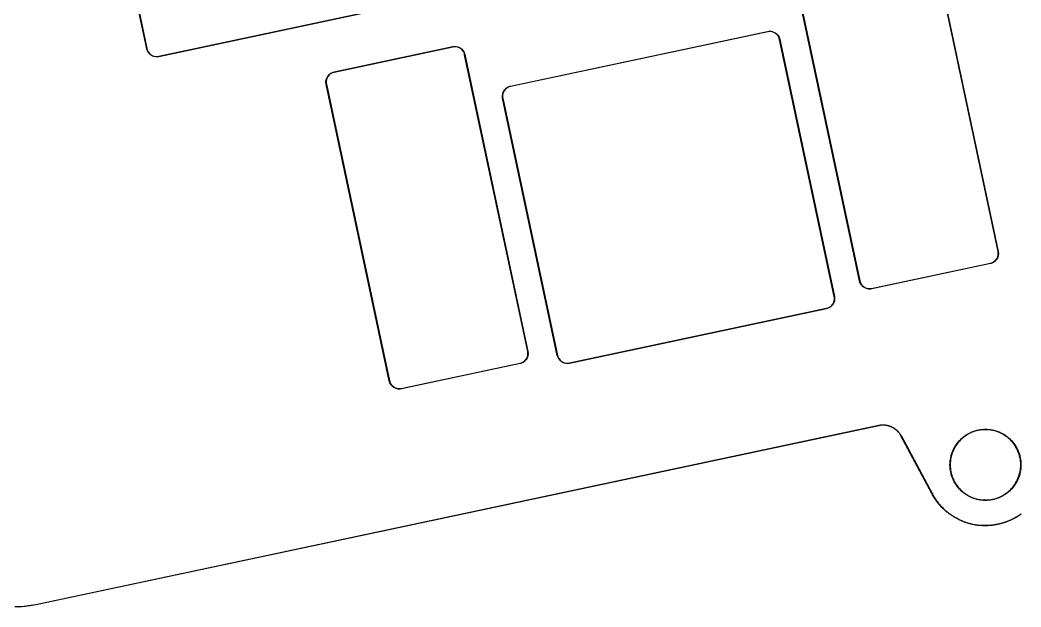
# Model space of a CAD drawing. Extents: x 16 to 355, y -142 to -18.
# Drawn here: x 185.54 to 235.04, y -141.6 to -112.58 of the extents above; entities that cross this region are included whole.
import ezdxf

# ---------------------------------------------------------------- set-up
doc = ezdxf.new("R2010")
doc.units = 0
doc.layers.add('BLACK', color=7, linetype='CONTINUOUS')

msp = doc.modelspace()

# ---------------------------------------------------------------- linework, layer by layer
at = {"layer": 'BLACK', "linetype": 'CONTINUOUS'}
for p, q in [((191.807, -113.995), (189.105, -101.279)), ((189.114, -101.277), (191.817, -113.993)), ((233.904, -124.02), (230.785, -109.348)), ((230.795, -109.346), (233.914, -124.018)), ((227.057, -125.475), (223.938, -110.803)), ((223.948, -110.801), (227.067, -125.473)), ((192.404, -114.375), (205.12, -111.672)), ((205.122, -111.681), (192.406, -114.384)), ((209.795, -115.848), (222.511, -113.145)), ((222.513, -113.155), (209.797, -115.858)), ((222.511, -113.145), (222.623, -113.134)), ((222.511, -113.145), (222.511, -113.145)), ((222.511, -113.145), (222.511, -113.145)), ((222.567, -113.144), (222.513, -113.155)), ((222.679, -113.145), (222.567, -113.144)), ((222.623, -113.134), (222.735, -113.149)), ((222.787, -113.172), (222.679, -113.145)), ((222.735, -113.149), (222.841, -113.188)), ((222.887, -113.222), (222.787, -113.172)), ((222.841, -113.188), (222.936, -113.249)), ((222.973, -113.292), (222.887, -113.222)), ((222.936, -113.249), (223.015, -113.33)), ((223.041, -113.381), (222.973, -113.292)), ((223.015, -113.33), (223.074, -113.427)), ((223.088, -113.482), (223.041, -113.381)), ((223.074, -113.427), (223.109, -113.534)), ((223.1, -113.536), (223.088, -113.482)), ((225.803, -126.252), (223.1, -113.536)), ((223.1, -113.536), (223.1, -113.536)), ((223.1, -113.536), (223.1, -113.536)), ((223.109, -113.534), (223.109, -113.534)), ((223.109, -113.534), (225.812, -126.25)), ((191.843, -114.103), (191.807, -113.995)), ((191.807, -113.995), (191.807, -113.995)), ((191.817, -113.993), (191.817, -113.993)), ((191.817, -113.993), (191.817, -113.993)), ((191.817, -113.993), (191.829, -114.048)), ((191.829, -114.048), (191.876, -114.149)), ((191.902, -114.199), (191.843, -114.103)), ((191.876, -114.149), (191.944, -114.237)), ((191.981, -114.28), (191.902, -114.199)), ((191.944, -114.237), (192.03, -114.308)), ((192.075, -114.342), (191.981, -114.28)), ((192.03, -114.308), (192.13, -114.358)), ((201.07, -115.148), (206.938, -113.9)), ((206.94, -113.91), (201.072, -115.158)), ((206.938, -113.9), (207.051, -113.889)), ((206.938, -113.9), (206.938, -113.9)), ((206.995, -113.899), (206.94, -113.91)), ((206.94, -113.91), (206.94, -113.91)), ((206.94, -113.91), (206.94, -113.91)), ((206.94, -113.91), (206.94, -113.91)), ((207.106, -113.9), (206.995, -113.899)), ((207.051, -113.889), (207.163, -113.904)), ((207.215, -113.926), (207.106, -113.9)), ((207.163, -113.904), (207.269, -113.942)), ((207.315, -113.976), (207.215, -113.926)), ((207.269, -113.942), (207.364, -114.004)), ((207.401, -114.047), (207.315, -113.976)), ((207.364, -114.004), (207.443, -114.085)), ((207.469, -114.135), (207.401, -114.047)), ((207.443, -114.085), (207.502, -114.182)), ((207.516, -114.237), (207.469, -114.135)), ((207.502, -114.182), (207.538, -114.289)), ((207.528, -114.291), (207.516, -114.237)), ((210.647, -128.964), (207.528, -114.291)), ((207.528, -114.291), (207.528, -114.291)), ((207.538, -114.289), (207.538, -114.289)), ((207.538, -114.289), (210.656, -128.962)), ((192.182, -114.381), (192.075, -114.342)), ((192.13, -114.358), (192.238, -114.384)), ((192.294, -114.395), (192.182, -114.381)), ((192.238, -114.384), (192.35, -114.386)), ((192.406, -114.384), (192.294, -114.395)), ((192.35, -114.386), (192.404, -114.375)), ((200.723, -115.416), (200.785, -115.321)), ((200.828, -115.284), (200.757, -115.37)), ((200.785, -115.321), (200.866, -115.242)), ((200.916, -115.216), (200.828, -115.284)), ((200.866, -115.242), (200.963, -115.184)), ((201.017, -115.169), (200.916, -115.216)), ((200.963, -115.184), (201.07, -115.148)), ((201.072, -115.158), (201.017, -115.169)), ((201.07, -115.148), (201.07, -115.148)), ((201.072, -115.158), (201.072, -115.158)), ((200.67, -115.634), (200.684, -115.522)), ((200.681, -115.747), (200.67, -115.634)), ((200.681, -115.579), (200.679, -115.69)), ((200.679, -115.69), (200.691, -115.745)), ((200.707, -115.47), (200.681, -115.579)), ((203.8, -130.419), (200.681, -115.747)), ((200.681, -115.747), (200.681, -115.747)), ((200.684, -115.522), (200.723, -115.416)), ((200.691, -115.745), (200.691, -115.745)), ((200.691, -115.745), (203.809, -130.417)), ((200.757, -115.37), (200.707, -115.47)), ((209.395, -116.335), (209.409, -116.223)), ((209.406, -116.279), (209.404, -116.391)), ((209.432, -116.171), (209.406, -116.279)), ((209.409, -116.223), (209.448, -116.116)), ((209.482, -116.071), (209.432, -116.171)), ((209.448, -116.116), (209.51, -116.022)), ((209.553, -115.985), (209.482, -116.071)), ((209.51, -116.022), (209.591, -115.943)), ((209.641, -115.917), (209.553, -115.985)), ((209.591, -115.943), (209.687, -115.884)), ((209.742, -115.87), (209.641, -115.917)), ((209.687, -115.884), (209.795, -115.848)), ((209.797, -115.858), (209.742, -115.87)), ((209.795, -115.848), (209.795, -115.848)), ((209.797, -115.858), (209.797, -115.858)), ((209.406, -116.447), (209.395, -116.335)), ((209.404, -116.391), (209.415, -116.445)), ((212.109, -129.163), (209.406, -116.447)), ((209.406, -116.447), (209.406, -116.447)), ((209.415, -116.445), (209.415, -116.445)), ((209.415, -116.445), (212.118, -129.161)), ((233.887, -124.295), (233.914, -124.186)), ((233.916, -124.075), (233.904, -124.02)), ((233.904, -124.02), (233.904, -124.02)), ((233.925, -124.131), (233.91, -124.243)), ((233.914, -124.018), (233.914, -124.018)), ((233.914, -124.018), (233.925, -124.131)), ((233.914, -124.186), (233.916, -124.075)), ((227.654, -125.855), (233.523, -124.607)), ((233.525, -124.617), (227.656, -125.864)), ((233.523, -124.607), (233.577, -124.596)), ((233.523, -124.607), (233.523, -124.607)), ((233.523, -124.607), (233.523, -124.607)), ((233.632, -124.581), (233.525, -124.617)), ((233.525, -124.617), (233.525, -124.617)), ((233.577, -124.596), (233.678, -124.549)), ((233.729, -124.522), (233.632, -124.581)), ((233.678, -124.549), (233.767, -124.48)), ((233.81, -124.444), (233.729, -124.522)), ((233.767, -124.48), (233.838, -124.394)), ((233.871, -124.349), (233.81, -124.444)), ((233.838, -124.394), (233.887, -124.295)), ((233.91, -124.243), (233.871, -124.349)), ((227.057, -125.476), (227.057, -125.475)), ((227.093, -125.583), (227.057, -125.476)), ((227.067, -125.473), (227.067, -125.473)), ((227.067, -125.473), (227.078, -125.528)), ((227.078, -125.528), (227.125, -125.629)), ((227.151, -125.679), (227.093, -125.583)), ((227.125, -125.629), (227.193, -125.717)), ((227.23, -125.761), (227.151, -125.679)), ((227.193, -125.717), (227.28, -125.788)), ((227.325, -125.822), (227.23, -125.761)), ((227.28, -125.788), (227.379, -125.838)), ((227.431, -125.861), (227.325, -125.822)), ((227.379, -125.838), (227.488, -125.865)), ((227.543, -125.875), (227.431, -125.861)), ((227.488, -125.865), (227.599, -125.866)), ((227.656, -125.864), (227.543, -125.875)), ((227.599, -125.866), (227.654, -125.855)), ((227.656, -125.864), (227.656, -125.864)), ((225.577, -126.781), (225.665, -126.713)), ((225.708, -126.676), (225.627, -126.755)), ((225.665, -126.713), (225.736, -126.627)), ((225.77, -126.581), (225.708, -126.676)), ((225.736, -126.627), (225.786, -126.527)), ((225.809, -126.475), (225.77, -126.581)), ((225.786, -126.527), (225.812, -126.418)), ((225.814, -126.307), (225.803, -126.252)), ((225.823, -126.363), (225.809, -126.475)), ((225.812, -126.25), (225.812, -126.25)), ((225.812, -126.25), (225.823, -126.363)), ((225.812, -126.418), (225.814, -126.307)), ((212.705, -129.542), (225.421, -126.84)), ((225.423, -126.849), (212.707, -129.552)), ((225.421, -126.839), (225.476, -126.828)), ((225.421, -126.84), (225.421, -126.839)), ((225.421, -126.84), (225.421, -126.84)), ((225.531, -126.814), (225.423, -126.849)), ((225.423, -126.849), (225.423, -126.849)), ((225.476, -126.828), (225.577, -126.781)), ((225.627, -126.755), (225.531, -126.814)), ((210.653, -129.186), (210.614, -129.292)), ((210.63, -129.238), (210.656, -129.13)), ((210.658, -129.018), (210.647, -128.964)), ((210.647, -128.964), (210.647, -128.964)), ((210.667, -129.074), (210.653, -129.186)), ((210.656, -128.962), (210.667, -129.074)), ((210.656, -129.13), (210.658, -129.018)), ((212.144, -129.27), (212.108, -129.163)), ((212.108, -129.163), (212.109, -129.163)), ((212.109, -129.163), (212.109, -129.163)), ((212.118, -129.161), (212.118, -129.161)), ((212.118, -129.161), (212.13, -129.216)), ((204.396, -130.798), (210.265, -129.551)), ((210.267, -129.56), (204.398, -130.808)), ((210.265, -129.551), (210.32, -129.539)), ((210.265, -129.551), (210.265, -129.551)), ((210.375, -129.525), (210.267, -129.561)), ((210.267, -129.561), (210.267, -129.56)), ((210.267, -129.56), (210.267, -129.56)), ((210.267, -129.56), (210.267, -129.56)), ((210.32, -129.539), (210.421, -129.492)), ((210.471, -129.466), (210.375, -129.525)), ((210.421, -129.492), (210.509, -129.424)), ((210.552, -129.387), (210.471, -129.466)), ((210.509, -129.424), (210.58, -129.338)), ((210.614, -129.292), (210.552, -129.387)), ((210.58, -129.338), (210.63, -129.238)), ((212.13, -129.216), (212.177, -129.317)), ((212.203, -129.367), (212.144, -129.27)), ((212.177, -129.317), (212.245, -129.405)), ((212.282, -129.448), (212.203, -129.367)), ((212.245, -129.405), (212.331, -129.476)), ((212.377, -129.51), (212.282, -129.448)), ((212.331, -129.476), (212.431, -129.526)), ((212.483, -129.549), (212.377, -129.51)), ((212.431, -129.526), (212.539, -129.552)), ((212.595, -129.563), (212.483, -129.549)), ((212.539, -129.552), (212.651, -129.554)), ((212.707, -129.552), (212.595, -129.563)), ((212.651, -129.554), (212.705, -129.542)), ((212.705, -129.542), (212.705, -129.542)), ((212.707, -129.552), (212.707, -129.552)), ((212.707, -129.552), (212.707, -129.552)), ((212.707, -129.552), (212.707, -129.552)), ((203.835, -130.526), (203.8, -130.419)), ((203.8, -130.419), (203.8, -130.419)), ((203.809, -130.417), (203.809, -130.417)), ((203.809, -130.417), (203.821, -130.471)), ((203.821, -130.471), (203.868, -130.573)), ((203.894, -130.623), (203.835, -130.526)), ((203.868, -130.573), (203.936, -130.661)), ((203.973, -130.704), (203.894, -130.623)), ((203.936, -130.661), (204.022, -130.732)), ((204.068, -130.766), (203.973, -130.704)), ((204.022, -130.732), (204.122, -130.782)), ((204.174, -130.805), (204.068, -130.766)), ((204.122, -130.782), (204.23, -130.808)), ((204.286, -130.819), (204.174, -130.805)), ((204.23, -130.808), (204.342, -130.81)), ((204.398, -130.808), (204.286, -130.819)), ((204.342, -130.81), (204.396, -130.798)), ((204.398, -130.808), (204.398, -130.808)), ((186.318, -141.485), (228.012, -132.622)), ((228.014, -132.632), (186.32, -141.494)), ((228.012, -132.622), (228.052, -132.615)), ((228.012, -132.622), (228.012, -132.622)), ((228.012, -132.622), (228.012, -132.622)), ((228.054, -132.624), (228.014, -132.632)), ((228.052, -132.615), (228.052, -132.615)), ((228.052, -132.615), (228.053, -132.615)), ((228.053, -132.615), (228.093, -132.608)), ((228.095, -132.618), (228.054, -132.624)), ((228.093, -132.608), (228.093, -132.608)), ((228.093, -132.608), (228.094, -132.608)), ((228.094, -132.608), (228.134, -132.604)), ((228.135, -132.614), (228.095, -132.618)), ((228.134, -132.604), (228.134, -132.604)), ((228.134, -132.604), (228.135, -132.604)), ((228.135, -132.604), (228.175, -132.601)), ((228.176, -132.611), (228.135, -132.614)), ((228.175, -132.601), (228.216, -132.6)), ((228.175, -132.601), (228.175, -132.601)), ((228.175, -132.601), (228.175, -132.601)), ((228.216, -132.61), (228.176, -132.611)), ((228.216, -132.6), (228.216, -132.6)), ((228.216, -132.6), (228.216, -132.6)), ((228.216, -132.6), (228.256, -132.601)), ((228.256, -132.611), (228.216, -132.61)), ((228.256, -132.601), (228.257, -132.601)), ((228.296, -132.613), (228.256, -132.611)), ((228.257, -132.601), (228.257, -132.601)), ((228.257, -132.601), (228.297, -132.603)), ((228.336, -132.617), (228.296, -132.613)), ((228.297, -132.603), (228.297, -132.603)), ((228.297, -132.603), (228.297, -132.603)), ((228.297, -132.603), (228.337, -132.607)), ((228.375, -132.622), (228.336, -132.617)), ((228.337, -132.607), (228.337, -132.607)), ((228.337, -132.607), (228.337, -132.607)), ((228.337, -132.607), (228.377, -132.613)), ((228.414, -132.629), (228.375, -132.622)), ((228.377, -132.613), (228.377, -132.613)), ((228.377, -132.613), (228.377, -132.613)), ((228.377, -132.613), (228.416, -132.62)), ((228.453, -132.638), (228.414, -132.629)), ((228.416, -132.62), (228.416, -132.62)), ((228.416, -132.62), (228.416, -132.62)), ((228.416, -132.62), (228.455, -132.628)), ((228.491, -132.648), (228.453, -132.638)), ((228.455, -132.628), (228.455, -132.628)), ((228.455, -132.628), (228.455, -132.628)), ((228.455, -132.628), (228.494, -132.638)), ((228.529, -132.659), (228.491, -132.648)), ((228.494, -132.638), (228.494, -132.638)), ((228.494, -132.638), (228.494, -132.638)), ((228.494, -132.638), (228.532, -132.65)), ((228.532, -132.65), (228.532, -132.65)), ((228.532, -132.65), (228.532, -132.65)), ((228.532, -132.65), (228.57, -132.663)), ((228.566, -132.672), (228.529, -132.659)), ((228.603, -132.687), (228.566, -132.672)), ((228.57, -132.663), (228.57, -132.663)), ((228.57, -132.663), (228.57, -132.663)), ((228.57, -132.663), (228.607, -132.678)), ((228.639, -132.703), (228.603, -132.687)), ((228.607, -132.678), (228.607, -132.678)), ((228.607, -132.678), (228.607, -132.678)), ((228.607, -132.678), (228.643, -132.694)), ((228.674, -132.72), (228.639, -132.703)), ((228.643, -132.694), (228.643, -132.694)), ((228.643, -132.694), (228.643, -132.694)), ((228.643, -132.694), (228.679, -132.711)), ((228.709, -132.739), (228.674, -132.72)), ((228.679, -132.711), (228.679, -132.711)), ((228.679, -132.711), (228.679, -132.711)), ((228.679, -132.711), (228.714, -132.73)), ((228.743, -132.759), (228.709, -132.739)), ((228.714, -132.73), (228.714, -132.73)), ((228.714, -132.73), (228.714, -132.73)), ((228.714, -132.73), (228.748, -132.75)), ((228.776, -132.78), (228.743, -132.759)), ((228.748, -132.75), (228.748, -132.75)), ((228.748, -132.75), (228.748, -132.75)), ((228.748, -132.75), (228.782, -132.772)), ((228.808, -132.803), (228.776, -132.78)), ((228.782, -132.772), (228.782, -132.772)), ((228.782, -132.772), (228.782, -132.772)), ((228.782, -132.772), (228.814, -132.795)), ((228.84, -132.827), (228.808, -132.803)), ((228.814, -132.795), (228.814, -132.795)), ((228.814, -132.795), (228.814, -132.795)), ((228.814, -132.795), (228.846, -132.819)), ((228.871, -132.852), (228.84, -132.827)), ((228.846, -132.819), (228.846, -132.819)), ((228.846, -132.819), (228.846, -132.819)), ((228.846, -132.819), (228.877, -132.844)), ((228.9, -132.879), (228.871, -132.852)), ((228.877, -132.844), (228.877, -132.844)), ((228.877, -132.844), (228.877, -132.844)), ((228.877, -132.844), (228.907, -132.871)), ((228.929, -132.906), (228.9, -132.879)), ((228.907, -132.871), (228.907, -132.871)), ((228.907, -132.871), (228.907, -132.871)), ((228.907, -132.871), (228.936, -132.899)), ((228.956, -132.935), (228.929, -132.906)), ((228.936, -132.899), (228.936, -132.899)), ((228.936, -132.899), (228.936, -132.899)), ((228.936, -132.899), (228.964, -132.929)), ((228.983, -132.966), (228.956, -132.935)), ((228.964, -132.929), (228.964, -132.929)), ((228.964, -132.929), (228.964, -132.929)), ((228.964, -132.929), (228.99, -132.959)), ((229.008, -132.997), (228.983, -132.966)), ((228.99, -132.959), (228.99, -132.959)), ((228.99, -132.959), (228.99, -132.959)), ((228.99, -132.959), (229.016, -132.991)), ((229.032, -133.03), (229.008, -132.997)), ((229.016, -132.991), (229.016, -132.991)), ((229.016, -132.991), (229.016, -132.991)), ((229.016, -132.991), (229.04, -133.024)), ((229.055, -133.063), (229.032, -133.03)), ((229.04, -133.024), (229.04, -133.024)), ((229.04, -133.024), (229.04, -133.024)), ((229.04, -133.024), (229.063, -133.058)), ((229.077, -133.098), (229.055, -133.063)), ((229.063, -133.058), (229.063, -133.058)), ((229.063, -133.058), (229.063, -133.058)), ((229.063, -133.058), (229.085, -133.093)), ((229.097, -133.134), (229.077, -133.098)), ((229.085, -133.093), (229.085, -133.093)), ((229.085, -133.093), (229.085, -133.093)), ((229.085, -133.093), (229.106, -133.129)), ((230.636, -135.997), (229.097, -133.134)), ((229.106, -133.129), (229.106, -133.13)), ((229.106, -133.13), (229.106, -133.13)), ((229.106, -133.13), (230.644, -135.992)), ((232.233, -133.168), (232.301, -133.119)), ((232.307, -133.127), (232.238, -133.176)), ((232.301, -133.119), (232.372, -133.073)), ((232.301, -133.119), (232.301, -133.119)), ((232.301, -133.119), (232.301, -133.119)), ((232.378, -133.082), (232.307, -133.127)), ((232.372, -133.073), (232.372, -133.073)), ((232.372, -133.073), (232.373, -133.073)), ((232.373, -133.073), (232.446, -133.031)), ((232.451, -133.04), (232.378, -133.082)), ((232.446, -133.031), (232.522, -132.992)), ((232.446, -133.031), (232.446, -133.031)), ((232.446, -133.031), (232.446, -133.031)), ((232.526, -133.001), (232.451, -133.04)), ((232.522, -132.992), (232.599, -132.957)), ((232.522, -132.992), (232.522, -132.992)), ((232.522, -132.992), (232.522, -132.992)), ((232.603, -132.966), (232.526, -133.001)), ((232.599, -132.957), (232.679, -132.926)), ((232.599, -132.957), (232.599, -132.957)), ((232.599, -132.957), (232.599, -132.957)), ((232.683, -132.935), (232.603, -132.966)), ((232.679, -132.926), (232.76, -132.898)), ((232.679, -132.926), (232.679, -132.926)), ((232.679, -132.926), (232.679, -132.926)), ((232.764, -132.908), (232.683, -132.935)), ((232.76, -132.898), (232.761, -132.898)), ((232.761, -132.898), (232.844, -132.874)), ((232.761, -132.898), (232.761, -132.898)), ((232.846, -132.884), (232.764, -132.908)), ((232.844, -132.874), (232.929, -132.855)), ((232.844, -132.874), (232.844, -132.874)), ((232.844, -132.874), (232.844, -132.874)), ((232.931, -132.865), (232.846, -132.884)), ((232.929, -132.855), (233.015, -132.839)), ((232.929, -132.855), (232.929, -132.855)), ((232.929, -132.855), (232.929, -132.855)), ((233.017, -132.849), (232.931, -132.865)), ((233.015, -132.839), (233.103, -132.828)), ((233.015, -132.839), (233.015, -132.839)), ((233.015, -132.839), (233.015, -132.839)), ((233.104, -132.838), (233.017, -132.849)), ((233.103, -132.828), (233.192, -132.821)), ((233.103, -132.828), (233.103, -132.828)), ((233.103, -132.828), (233.103, -132.828)), ((233.193, -132.831), (233.104, -132.838)), ((233.192, -132.821), (233.282, -132.819)), ((233.192, -132.821), (233.192, -132.821)), ((233.192, -132.821), (233.192, -132.821)), ((233.282, -132.829), (233.193, -132.831)), ((233.282, -132.819), (233.282, -132.819)), ((233.282, -132.819), (233.283, -132.819)), ((233.372, -132.831), (233.282, -132.829)), ((233.283, -132.819), (233.373, -132.821)), ((233.461, -132.838), (233.372, -132.831)), ((233.373, -132.821), (233.373, -132.821)), ((233.373, -132.821), (233.373, -132.821)), ((233.373, -132.821), (233.462, -132.828)), ((233.548, -132.849), (233.461, -132.838)), ((233.462, -132.828), (233.462, -132.828)), ((233.462, -132.828), (233.462, -132.828)), ((233.462, -132.828), (233.55, -132.839)), ((233.634, -132.865), (233.548, -132.849)), ((233.55, -132.839), (233.55, -132.839)), ((233.55, -132.839), (233.55, -132.839)), ((233.55, -132.839), (233.636, -132.855)), ((233.719, -132.884), (233.634, -132.865)), ((233.636, -132.855), (233.636, -132.855)), ((233.636, -132.855), (233.636, -132.855)), ((233.636, -132.855), (233.721, -132.874)), ((233.801, -132.908), (233.719, -132.884)), ((233.721, -132.874), (233.721, -132.874)), ((233.721, -132.874), (233.721, -132.874)), ((233.721, -132.874), (233.804, -132.898)), ((233.882, -132.935), (233.801, -132.908)), ((233.804, -132.898), (233.804, -132.898)), ((233.804, -132.898), (233.804, -132.898)), ((233.804, -132.898), (233.886, -132.926)), ((233.962, -132.966), (233.882, -132.935)), ((233.886, -132.926), (233.886, -132.926)), ((233.886, -132.926), (233.886, -132.926)), ((233.886, -132.926), (233.965, -132.957)), ((234.039, -133.001), (233.962, -132.966)), ((233.965, -132.957), (233.966, -132.957)), ((233.966, -132.957), (233.966, -132.957)), ((233.966, -132.957), (234.043, -132.992)), ((234.114, -133.04), (234.039, -133.001)), ((234.043, -132.992), (234.043, -132.992)), ((234.043, -132.992), (234.043, -132.992)), ((234.043, -132.992), (234.119, -133.031)), ((234.187, -133.082), (234.114, -133.04)), ((234.119, -133.031), (234.119, -133.031)), ((234.119, -133.031), (234.119, -133.031)), ((234.119, -133.031), (234.192, -133.073)), ((234.258, -133.127), (234.187, -133.082)), ((234.192, -133.073), (234.192, -133.073)), ((234.192, -133.073), (234.193, -133.073)), ((234.193, -133.073), (234.264, -133.119)), ((234.327, -133.176), (234.258, -133.127)), ((234.264, -133.119), (234.264, -133.119)), ((234.264, -133.119), (234.264, -133.119)), ((234.264, -133.119), (234.332, -133.168)), ((231.782, -133.664), (231.827, -133.593)), ((231.835, -133.598), (231.79, -133.669)), ((231.827, -133.593), (231.876, -133.524)), ((231.827, -133.593), (231.827, -133.593)), ((231.827, -133.593), (231.827, -133.593)), ((231.884, -133.53), (231.835, -133.598)), ((231.876, -133.524), (231.928, -133.458)), ((231.876, -133.524), (231.876, -133.524)), ((231.876, -133.524), (231.876, -133.524)), ((231.936, -133.464), (231.884, -133.53)), ((231.928, -133.458), (231.983, -133.394)), ((231.928, -133.458), (231.928, -133.458)), ((231.928, -133.458), (231.928, -133.458)), ((231.991, -133.401), (231.936, -133.464)), ((231.983, -133.394), (232.041, -133.333)), ((231.983, -133.394), (231.983, -133.394)), ((231.983, -133.394), (231.983, -133.394)), ((232.049, -133.34), (231.991, -133.401)), ((232.041, -133.333), (232.042, -133.333)), ((232.042, -133.333), (232.102, -133.275)), ((232.042, -133.333), (232.042, -133.333)), ((232.109, -133.282), (232.049, -133.34)), ((232.102, -133.275), (232.102, -133.275)), ((232.102, -133.275), (232.103, -133.275)), ((232.103, -133.275), (232.166, -133.22)), ((232.173, -133.228), (232.109, -133.282)), ((232.166, -133.22), (232.232, -133.168)), ((232.166, -133.22), (232.166, -133.22)), ((232.166, -133.22), (232.166, -133.22)), ((232.238, -133.176), (232.173, -133.228)), ((232.232, -133.168), (232.232, -133.168)), ((232.232, -133.168), (232.233, -133.168)), ((234.392, -133.228), (234.327, -133.176)), ((234.332, -133.168), (234.332, -133.168)), ((234.332, -133.168), (234.333, -133.168)), ((234.333, -133.168), (234.399, -133.22)), ((234.456, -133.282), (234.392, -133.228)), ((234.399, -133.22), (234.399, -133.22)), ((234.399, -133.22), (234.399, -133.22)), ((234.399, -133.22), (234.462, -133.275)), ((234.516, -133.34), (234.456, -133.282)), ((234.462, -133.275), (234.462, -133.275)), ((234.462, -133.275), (234.463, -133.275)), ((234.463, -133.275), (234.523, -133.333)), ((234.574, -133.401), (234.516, -133.34)), ((234.523, -133.333), (234.523, -133.333)), ((234.523, -133.333), (234.524, -133.333)), ((234.524, -133.333), (234.581, -133.394)), ((234.629, -133.464), (234.574, -133.401)), ((234.581, -133.394), (234.582, -133.394)), ((234.582, -133.394), (234.582, -133.394)), ((234.582, -133.394), (234.637, -133.458)), ((234.681, -133.53), (234.629, -133.464)), ((234.637, -133.458), (234.637, -133.458)), ((234.637, -133.458), (234.637, -133.458)), ((234.637, -133.458), (234.689, -133.524)), ((234.729, -133.598), (234.681, -133.53)), ((234.689, -133.524), (234.689, -133.524)), ((234.689, -133.524), (234.689, -133.524)), ((234.689, -133.524), (234.738, -133.593)), ((234.775, -133.669), (234.729, -133.598)), ((234.738, -133.593), (234.738, -133.593)), ((234.738, -133.593), (234.738, -133.593)), ((234.738, -133.593), (234.783, -133.664)), ((231.563, -134.22), (231.583, -134.136)), ((231.592, -134.138), (231.573, -134.222)), ((231.583, -134.135), (231.606, -134.052)), ((231.583, -134.136), (231.583, -134.135)), ((231.583, -134.136), (231.583, -134.136)), ((231.616, -134.055), (231.592, -134.138)), ((231.606, -134.052), (231.634, -133.971)), ((231.606, -134.052), (231.606, -134.052)), ((231.606, -134.052), (231.606, -134.052)), ((231.643, -133.974), (231.616, -134.055)), ((231.634, -133.971), (231.665, -133.891)), ((231.634, -133.971), (231.634, -133.971)), ((231.634, -133.971), (231.634, -133.971)), ((231.675, -133.895), (231.643, -133.974)), ((231.665, -133.891), (231.7, -133.813)), ((231.665, -133.891), (231.665, -133.891)), ((231.665, -133.891), (231.665, -133.891)), ((231.71, -133.818), (231.675, -133.895)), ((231.7, -133.813), (231.701, -133.813)), ((231.701, -133.813), (231.739, -133.738)), ((231.701, -133.813), (231.701, -133.813)), ((231.748, -133.742), (231.71, -133.818)), ((231.739, -133.737), (231.782, -133.664)), ((231.739, -133.738), (231.739, -133.737)), ((231.739, -133.738), (231.739, -133.738)), ((231.79, -133.669), (231.748, -133.742)), ((231.782, -133.664), (231.782, -133.664)), ((231.782, -133.664), (231.782, -133.664)), ((234.817, -133.742), (234.775, -133.669)), ((234.783, -133.664), (234.783, -133.664)), ((234.783, -133.664), (234.783, -133.664)), ((234.783, -133.664), (234.826, -133.737)), ((234.855, -133.818), (234.817, -133.742)), ((234.826, -133.737), (234.826, -133.738)), ((234.826, -133.738), (234.826, -133.738)), ((234.826, -133.738), (234.864, -133.813)), ((234.89, -133.895), (234.855, -133.818)), ((234.864, -133.813), (234.864, -133.813)), ((234.864, -133.813), (234.864, -133.813)), ((234.864, -133.813), (234.9, -133.891)), ((234.922, -133.974), (234.89, -133.895)), ((234.9, -133.891), (234.9, -133.891)), ((234.9, -133.891), (234.9, -133.891)), ((234.9, -133.891), (234.931, -133.971)), ((234.949, -134.055), (234.922, -133.974)), ((234.931, -133.971), (234.931, -133.971)), ((234.931, -133.971), (234.931, -133.971)), ((234.931, -133.971), (234.959, -134.052)), ((234.973, -134.138), (234.949, -134.055)), ((234.959, -134.052), (234.959, -134.052)), ((234.959, -134.052), (234.959, -134.052)), ((234.959, -134.052), (234.982, -134.135)), ((234.992, -134.222), (234.973, -134.138)), ((234.982, -134.135), (234.982, -134.136)), ((234.982, -134.136), (234.982, -134.136)), ((234.982, -134.136), (235.002, -134.22)), ((231.527, -134.574), (231.53, -134.484)), ((231.53, -134.664), (231.527, -134.574)), ((231.527, -134.574), (231.528, -134.574)), ((231.528, -134.574), (231.527, -134.574)), ((231.53, -134.484), (231.537, -134.395)), ((231.53, -134.484), (231.53, -134.484)), ((231.53, -134.484), (231.53, -134.484)), ((231.537, -134.395), (231.548, -134.307)), ((231.537, -134.395), (231.537, -134.395)), ((231.537, -134.395), (231.537, -134.395)), ((231.54, -134.484), (231.537, -134.574)), ((231.537, -134.574), (231.54, -134.664)), ((231.546, -134.396), (231.54, -134.484)), ((231.558, -134.308), (231.546, -134.396)), ((231.548, -134.307), (231.563, -134.221)), ((231.548, -134.307), (231.548, -134.307)), ((231.548, -134.307), (231.548, -134.307)), ((231.573, -134.222), (231.558, -134.308)), ((231.563, -134.221), (231.563, -134.22)), ((231.563, -134.22), (231.563, -134.22)), ((235.007, -134.308), (234.992, -134.222)), ((235.002, -134.22), (235.002, -134.22)), ((235.002, -134.22), (235.002, -134.221)), ((235.002, -134.221), (235.017, -134.307)), ((235.018, -134.396), (235.007, -134.308)), ((235.017, -134.307), (235.017, -134.307)), ((235.017, -134.307), (235.017, -134.307)), ((235.017, -134.307), (235.028, -134.395)), ((235.025, -134.484), (235.018, -134.396)), ((235.027, -134.574), (235.025, -134.484)), ((235.025, -134.664), (235.027, -134.574)), ((235.028, -134.395), (235.028, -134.395)), ((235.028, -134.395), (235.028, -134.395)), ((235.028, -134.395), (235.035, -134.484)), ((235.035, -134.484), (235.035, -134.484)), ((235.035, -134.484), (235.035, -134.484)), ((235.035, -134.484), (235.037, -134.574)), ((235.037, -134.574), (235.035, -134.664)), ((235.037, -134.574), (235.037, -134.574)), ((235.037, -134.574), (235.037, -134.574)), ((231.53, -134.665), (231.53, -134.664)), ((231.53, -134.664), (231.53, -134.664)), ((231.537, -134.753), (231.53, -134.665)), ((231.537, -134.754), (231.537, -134.753)), ((231.548, -134.841), (231.537, -134.754)), ((231.537, -134.754), (231.537, -134.754)), ((231.54, -134.664), (231.546, -134.753)), ((231.546, -134.753), (231.558, -134.84)), ((231.563, -134.928), (231.548, -134.841)), ((231.548, -134.841), (231.548, -134.841)), ((231.548, -134.841), (231.548, -134.841)), ((231.558, -134.84), (231.573, -134.926)), ((231.583, -135.013), (231.563, -134.928)), ((231.563, -134.928), (231.563, -134.928)), ((231.563, -134.928), (231.563, -134.928)), ((231.573, -134.926), (231.592, -135.01)), ((231.606, -135.096), (231.583, -135.013)), ((231.583, -135.013), (231.583, -135.013)), ((231.583, -135.013), (231.583, -135.013)), ((231.592, -135.01), (231.616, -135.093)), ((231.634, -135.177), (231.606, -135.096)), ((231.606, -135.096), (231.606, -135.096)), ((231.606, -135.096), (231.606, -135.096)), ((231.616, -135.093), (231.643, -135.174)), ((234.922, -135.174), (234.949, -135.093)), ((234.959, -135.096), (234.931, -135.177)), ((234.949, -135.093), (234.973, -135.01)), ((234.982, -135.013), (234.959, -135.096)), ((234.959, -135.096), (234.959, -135.096)), ((234.959, -135.096), (234.959, -135.096)), ((234.973, -135.01), (234.992, -134.926)), ((235.002, -134.928), (234.982, -135.013)), ((234.982, -135.013), (234.982, -135.013)), ((234.982, -135.013), (234.982, -135.013)), ((234.992, -134.926), (235.007, -134.84)), ((235.017, -134.841), (235.002, -134.928)), ((235.002, -134.928), (235.002, -134.928)), ((235.002, -134.928), (235.002, -134.928)), ((235.007, -134.84), (235.018, -134.753)), ((235.028, -134.754), (235.017, -134.841)), ((235.017, -134.841), (235.017, -134.841)), ((235.017, -134.841), (235.017, -134.841)), ((235.018, -134.753), (235.025, -134.664)), ((235.035, -134.665), (235.028, -134.753)), ((235.028, -134.753), (235.028, -134.754)), ((235.028, -134.754), (235.028, -134.754)), ((235.035, -134.664), (235.035, -134.664)), ((235.035, -134.664), (235.035, -134.665)), ((231.634, -135.178), (231.634, -135.177)), ((231.665, -135.257), (231.634, -135.178)), ((231.634, -135.178), (231.634, -135.178)), ((231.643, -135.174), (231.675, -135.253)), ((231.7, -135.335), (231.665, -135.257)), ((231.665, -135.257), (231.665, -135.257)), ((231.665, -135.257), (231.665, -135.257)), ((231.675, -135.253), (231.71, -135.331)), ((231.701, -135.335), (231.7, -135.335)), ((231.739, -135.411), (231.701, -135.335)), ((231.701, -135.335), (231.701, -135.335)), ((231.71, -135.331), (231.748, -135.406)), ((231.782, -135.484), (231.739, -135.411)), ((231.739, -135.411), (231.739, -135.411)), ((231.739, -135.411), (231.739, -135.411)), ((231.748, -135.406), (231.79, -135.479)), ((231.827, -135.555), (231.782, -135.484)), ((231.782, -135.484), (231.782, -135.484)), ((231.782, -135.484), (231.782, -135.484)), ((231.79, -135.479), (231.835, -135.55)), ((231.876, -135.624), (231.827, -135.555)), ((231.827, -135.555), (231.827, -135.555)), ((231.827, -135.555), (231.827, -135.555)), ((231.835, -135.55), (231.884, -135.618)), ((231.928, -135.69), (231.876, -135.624)), ((231.876, -135.624), (231.876, -135.624)), ((231.876, -135.624), (231.876, -135.624)), ((231.884, -135.618), (231.936, -135.684)), ((234.629, -135.684), (234.681, -135.618)), ((234.689, -135.624), (234.637, -135.69)), ((234.681, -135.618), (234.729, -135.55)), ((234.738, -135.555), (234.689, -135.624)), ((234.689, -135.624), (234.689, -135.624)), ((234.689, -135.624), (234.689, -135.624)), ((234.729, -135.55), (234.775, -135.479)), ((234.783, -135.484), (234.738, -135.555)), ((234.738, -135.555), (234.738, -135.555)), ((234.738, -135.555), (234.738, -135.555)), ((234.775, -135.479), (234.817, -135.406)), ((234.826, -135.411), (234.783, -135.484)), ((234.783, -135.484), (234.783, -135.484)), ((234.783, -135.484), (234.783, -135.484)), ((234.817, -135.406), (234.855, -135.331)), ((234.864, -135.335), (234.826, -135.411)), ((234.826, -135.411), (234.826, -135.411)), ((234.826, -135.411), (234.826, -135.411)), ((234.855, -135.331), (234.89, -135.253)), ((234.9, -135.257), (234.864, -135.335)), ((234.864, -135.335), (234.864, -135.335)), ((234.864, -135.335), (234.864, -135.335)), ((234.89, -135.253), (234.922, -135.174)), ((234.931, -135.178), (234.9, -135.257)), ((234.9, -135.257), (234.9, -135.257)), ((234.9, -135.257), (234.9, -135.257)), ((234.931, -135.177), (234.931, -135.178)), ((234.931, -135.178), (234.931, -135.178)), ((230.666, -136.053), (230.636, -135.997)), ((230.636, -135.997), (230.636, -135.997)), ((230.636, -135.997), (230.636, -135.997)), ((230.644, -135.992), (230.675, -136.048)), ((230.697, -136.107), (230.666, -136.053)), ((230.666, -136.053), (230.666, -136.053)), ((230.666, -136.053), (230.666, -136.053)), ((230.675, -136.048), (230.706, -136.102)), ((230.728, -136.159), (230.697, -136.107)), ((230.697, -136.107), (230.697, -136.107)), ((230.697, -136.107), (230.697, -136.107)), ((230.706, -136.102), (230.737, -136.154)), ((231.928, -135.691), (231.928, -135.69)), ((231.928, -135.69), (231.928, -135.69)), ((231.983, -135.754), (231.928, -135.691)), ((231.936, -135.684), (231.991, -135.747)), ((232.041, -135.815), (231.983, -135.754)), ((231.983, -135.754), (231.983, -135.754)), ((231.983, -135.754), (231.983, -135.754)), ((231.991, -135.747), (232.049, -135.808)), ((232.042, -135.815), (232.041, -135.815)), ((232.102, -135.873), (232.042, -135.815)), ((232.042, -135.815), (232.042, -135.815)), ((232.049, -135.808), (232.109, -135.866)), ((232.103, -135.873), (232.102, -135.873)), ((232.102, -135.873), (232.102, -135.873)), ((232.166, -135.928), (232.103, -135.873)), ((232.109, -135.866), (232.173, -135.921)), ((232.232, -135.98), (232.166, -135.928)), ((232.166, -135.928), (232.166, -135.928)), ((232.166, -135.928), (232.166, -135.928)), ((232.173, -135.921), (232.238, -135.972)), ((232.233, -135.981), (232.232, -135.98)), ((232.232, -135.98), (232.232, -135.98)), ((232.301, -136.029), (232.233, -135.981)), ((232.238, -135.972), (232.307, -136.021)), ((232.372, -136.075), (232.301, -136.029)), ((232.301, -136.029), (232.301, -136.029)), ((232.301, -136.029), (232.301, -136.029)), ((232.307, -136.021), (232.378, -136.066)), ((232.373, -136.075), (232.372, -136.075)), ((232.372, -136.075), (232.372, -136.075)), ((232.446, -136.117), (232.373, -136.075)), ((232.378, -136.066), (232.451, -136.108)), ((232.522, -136.156), (232.446, -136.117)), ((232.446, -136.117), (232.446, -136.117)), ((232.446, -136.117), (232.446, -136.117)), ((232.451, -136.108), (232.526, -136.147)), ((234.039, -136.147), (234.114, -136.108)), ((234.119, -136.117), (234.043, -136.156)), ((234.114, -136.108), (234.187, -136.066)), ((234.192, -136.075), (234.119, -136.117)), ((234.119, -136.117), (234.119, -136.117)), ((234.119, -136.117), (234.119, -136.117)), ((234.187, -136.066), (234.258, -136.021)), ((234.193, -136.075), (234.192, -136.075)), ((234.192, -136.075), (234.192, -136.075)), ((234.264, -136.029), (234.193, -136.075)), ((234.258, -136.021), (234.327, -135.972)), ((234.332, -135.981), (234.264, -136.029)), ((234.264, -136.029), (234.264, -136.029)), ((234.264, -136.029), (234.264, -136.029)), ((234.327, -135.972), (234.392, -135.921)), ((234.333, -135.98), (234.332, -135.98)), ((234.332, -135.98), (234.332, -135.981)), ((234.399, -135.928), (234.333, -135.98)), ((234.392, -135.921), (234.456, -135.866)), ((234.462, -135.873), (234.399, -135.928)), ((234.399, -135.928), (234.399, -135.928)), ((234.399, -135.928), (234.399, -135.928)), ((234.456, -135.866), (234.516, -135.808)), ((234.463, -135.873), (234.462, -135.873)), ((234.462, -135.873), (234.462, -135.873)), ((234.523, -135.815), (234.463, -135.873)), ((234.516, -135.808), (234.574, -135.747)), ((234.524, -135.815), (234.523, -135.815)), ((234.523, -135.815), (234.523, -135.815)), ((234.581, -135.754), (234.524, -135.815)), ((234.574, -135.747), (234.629, -135.684)), ((234.582, -135.754), (234.581, -135.754)), ((234.637, -135.691), (234.582, -135.754)), ((234.582, -135.754), (234.582, -135.754)), ((234.637, -135.69), (234.637, -135.69)), ((234.637, -135.69), (234.637, -135.691)), ((230.76, -136.21), (230.728, -136.159)), ((230.728, -136.159), (230.728, -136.159)), ((230.728, -136.159), (230.728, -136.159)), ((230.737, -136.154), (230.768, -136.205)), ((230.792, -136.26), (230.76, -136.21)), ((230.76, -136.21), (230.76, -136.21)), ((230.76, -136.21), (230.76, -136.21)), ((230.768, -136.205), (230.8, -136.254)), ((230.824, -136.308), (230.792, -136.26)), ((230.792, -136.26), (230.792, -136.26)), ((230.792, -136.26), (230.792, -136.26)), ((230.8, -136.254), (230.832, -136.302)), ((230.856, -136.354), (230.824, -136.308)), ((230.824, -136.308), (230.824, -136.308)), ((230.824, -136.308), (230.824, -136.308)), ((230.832, -136.302), (230.865, -136.348)), ((230.857, -136.354), (230.856, -136.354)), ((230.889, -136.399), (230.857, -136.354)), ((230.857, -136.354), (230.857, -136.354)), ((230.865, -136.348), (230.897, -136.393)), ((230.922, -136.443), (230.889, -136.399)), ((230.889, -136.399), (230.889, -136.399)), ((230.889, -136.399), (230.889, -136.399)), ((230.897, -136.393), (230.93, -136.437)), ((230.923, -136.443), (230.922, -136.443)), ((230.922, -136.443), (230.922, -136.443)), ((230.956, -136.486), (230.923, -136.443)), ((230.93, -136.437), (230.964, -136.479)), ((230.99, -136.527), (230.956, -136.486)), ((230.956, -136.486), (230.956, -136.486)), ((230.956, -136.486), (230.956, -136.486)), ((230.964, -136.479), (230.997, -136.521)), ((231.024, -136.567), (230.99, -136.527)), ((230.99, -136.527), (230.99, -136.527)), ((230.99, -136.527), (230.99, -136.527)), ((230.997, -136.521), (231.031, -136.56)), ((231.058, -136.606), (231.024, -136.567)), ((231.024, -136.567), (231.024, -136.567)), ((231.024, -136.567), (231.024, -136.567)), ((231.031, -136.56), (231.065, -136.599)), ((231.092, -136.643), (231.058, -136.606)), ((231.058, -136.606), (231.058, -136.606)), ((231.058, -136.606), (231.058, -136.606)), ((231.065, -136.599), (231.1, -136.636)), ((232.599, -136.191), (232.522, -136.156)), ((232.522, -136.156), (232.522, -136.156)), ((232.522, -136.156), (232.522, -136.156)), ((232.526, -136.147), (232.603, -136.182)), ((232.679, -136.223), (232.599, -136.191)), ((232.599, -136.191), (232.599, -136.191)), ((232.599, -136.191), (232.599, -136.191)), ((232.603, -136.182), (232.683, -136.213)), ((232.76, -136.25), (232.679, -136.223)), ((232.679, -136.223), (232.679, -136.223)), ((232.679, -136.223), (232.679, -136.223)), ((232.683, -136.213), (232.764, -136.241)), ((232.761, -136.25), (232.76, -136.25)), ((232.844, -136.274), (232.761, -136.25)), ((232.761, -136.25), (232.761, -136.25)), ((232.764, -136.241), (232.846, -136.264)), ((232.929, -136.293), (232.844, -136.274)), ((232.844, -136.274), (232.844, -136.274)), ((232.844, -136.274), (232.844, -136.274)), ((232.846, -136.264), (232.931, -136.284)), ((233.015, -136.309), (232.929, -136.293)), ((232.929, -136.293), (232.929, -136.293)), ((232.929, -136.293), (232.929, -136.293)), ((232.931, -136.284), (233.017, -136.299)), ((233.103, -136.32), (233.015, -136.309)), ((233.015, -136.309), (233.015, -136.309)), ((233.015, -136.309), (233.015, -136.309)), ((233.017, -136.299), (233.104, -136.31)), ((233.192, -136.327), (233.103, -136.32)), ((233.103, -136.32), (233.103, -136.32)), ((233.103, -136.32), (233.103, -136.32)), ((233.104, -136.31), (233.193, -136.317)), ((233.282, -136.329), (233.192, -136.327)), ((233.192, -136.327), (233.192, -136.327)), ((233.192, -136.327), (233.192, -136.327)), ((233.193, -136.317), (233.282, -136.319)), ((233.282, -136.319), (233.372, -136.317)), ((233.283, -136.329), (233.282, -136.329)), ((233.282, -136.329), (233.282, -136.329)), ((233.373, -136.327), (233.283, -136.329)), ((233.372, -136.317), (233.461, -136.31)), ((233.462, -136.32), (233.373, -136.327)), ((233.373, -136.327), (233.373, -136.327)), ((233.373, -136.327), (233.373, -136.327)), ((233.461, -136.31), (233.548, -136.299)), ((233.55, -136.309), (233.462, -136.32)), ((233.462, -136.32), (233.462, -136.32)), ((233.462, -136.32), (233.462, -136.32)), ((233.548, -136.299), (233.634, -136.284)), ((233.636, -136.293), (233.55, -136.309)), ((233.55, -136.309), (233.55, -136.309)), ((233.55, -136.309), (233.55, -136.309)), ((233.634, -136.284), (233.719, -136.264)), ((233.721, -136.274), (233.636, -136.293)), ((233.636, -136.293), (233.636, -136.293)), ((233.636, -136.293), (233.636, -136.293)), ((233.719, -136.264), (233.801, -136.241)), ((233.804, -136.25), (233.721, -136.274)), ((233.721, -136.274), (233.721, -136.274)), ((233.721, -136.274), (233.721, -136.274)), ((233.801, -136.241), (233.882, -136.213)), ((233.886, -136.223), (233.804, -136.25)), ((233.804, -136.25), (233.804, -136.25)), ((233.804, -136.25), (233.804, -136.25)), ((233.882, -136.213), (233.962, -136.182)), ((233.965, -136.191), (233.886, -136.223)), ((233.886, -136.223), (233.886, -136.223)), ((233.886, -136.223), (233.886, -136.223)), ((233.962, -136.182), (234.039, -136.147)), ((233.966, -136.191), (233.965, -136.191)), ((234.043, -136.156), (233.966, -136.191)), ((233.966, -136.191), (233.966, -136.191)), ((234.043, -136.156), (234.043, -136.156)), ((234.043, -136.156), (234.043, -136.156)), ((231.093, -136.643), (231.092, -136.643)), ((231.092, -136.643), (231.092, -136.643)), ((231.127, -136.68), (231.093, -136.643)), ((231.1, -136.636), (231.134, -136.673)), ((231.162, -136.715), (231.127, -136.68)), ((231.127, -136.68), (231.127, -136.68)), ((231.127, -136.68), (231.127, -136.68)), ((231.134, -136.673), (231.169, -136.708)), ((231.198, -136.749), (231.162, -136.715)), ((231.162, -136.715), (231.162, -136.715)), ((231.162, -136.715), (231.162, -136.715)), ((231.169, -136.708), (231.205, -136.742)), ((231.233, -136.783), (231.198, -136.749)), ((231.198, -136.749), (231.198, -136.749)), ((231.198, -136.749), (231.198, -136.749)), ((231.205, -136.742), (231.24, -136.775)), ((231.269, -136.815), (231.233, -136.783)), ((231.233, -136.783), (231.233, -136.783)), ((231.233, -136.783), (231.233, -136.783)), ((231.24, -136.775), (231.276, -136.808)), ((231.305, -136.846), (231.269, -136.815)), ((231.269, -136.815), (231.269, -136.815)), ((231.269, -136.815), (231.269, -136.815)), ((231.276, -136.808), (231.312, -136.839)), ((231.306, -136.846), (231.305, -136.846)), ((231.342, -136.877), (231.306, -136.846)), ((231.306, -136.846), (231.306, -136.846)), ((231.312, -136.839), (231.348, -136.869)), ((231.378, -136.907), (231.342, -136.877)), ((231.342, -136.877), (231.342, -136.877)), ((231.342, -136.877), (231.342, -136.877)), ((231.348, -136.869), (231.385, -136.899)), ((231.379, -136.907), (231.378, -136.907)), ((231.415, -136.935), (231.379, -136.907)), ((231.379, -136.907), (231.379, -136.907)), ((231.385, -136.899), (231.421, -136.927)), ((231.452, -136.963), (231.415, -136.935)), ((231.415, -136.935), (231.415, -136.935)), ((231.415, -136.935), (231.415, -136.935)), ((231.421, -136.927), (231.458, -136.955)), ((231.453, -136.963), (231.452, -136.963)), ((231.452, -136.963), (231.452, -136.963)), ((231.49, -136.991), (231.453, -136.963)), ((231.458, -136.955), (231.496, -136.982)), ((231.527, -137.017), (231.49, -136.991)), ((231.49, -136.991), (231.49, -136.991)), ((231.49, -136.991), (231.49, -136.991)), ((231.496, -136.982), (231.533, -137.009)), ((231.565, -137.043), (231.527, -137.017)), ((231.527, -137.017), (231.527, -137.017)), ((231.527, -137.017), (231.527, -137.017)), ((231.533, -137.009), (231.571, -137.035)), ((231.603, -137.068), (231.565, -137.043)), ((231.565, -137.043), (231.565, -137.043)), ((231.565, -137.043), (231.565, -137.043)), ((231.571, -137.035), (231.609, -137.06)), ((231.641, -137.093), (231.603, -137.068)), ((231.603, -137.068), (231.603, -137.068)), ((231.603, -137.068), (231.603, -137.068)), ((231.609, -137.06), (231.647, -137.084)), ((231.68, -137.117), (231.641, -137.093)), ((231.641, -137.093), (231.641, -137.093)), ((231.641, -137.093), (231.641, -137.093)), ((231.647, -137.084), (231.685, -137.108)), ((231.685, -137.108), (231.685, -137.108)), ((231.685, -137.108), (231.723, -137.132)), ((234.876, -137.11), (234.893, -137.099)), ((234.899, -137.108), (234.882, -137.118)), ((234.893, -137.099), (234.91, -137.088)), ((234.893, -137.099), (234.893, -137.099)), ((234.915, -137.097), (234.899, -137.108)), ((234.899, -137.108), (234.899, -137.108)), ((234.899, -137.108), (234.899, -137.108)), ((234.91, -137.088), (234.927, -137.078)), ((234.91, -137.088), (234.91, -137.088)), ((234.932, -137.086), (234.915, -137.097)), ((234.915, -137.097), (234.915, -137.097)), ((234.915, -137.097), (234.915, -137.097)), ((234.927, -137.078), (234.943, -137.067)), ((234.949, -137.075), (234.932, -137.086)), ((234.932, -137.086), (234.932, -137.086)), ((234.932, -137.086), (234.932, -137.086)), ((234.943, -137.067), (234.959, -137.056)), ((234.943, -137.067), (234.943, -137.067)), ((234.965, -137.064), (234.949, -137.075)), ((234.949, -137.075), (234.949, -137.075)), ((234.949, -137.075), (234.949, -137.075)), ((234.959, -137.056), (234.976, -137.045)), ((234.959, -137.056), (234.959, -137.056)), ((234.981, -137.053), (234.965, -137.064)), ((234.965, -137.064), (234.965, -137.064)), ((234.965, -137.064), (234.965, -137.064)), ((234.976, -137.045), (234.992, -137.033)), ((234.976, -137.045), (234.976, -137.045)), ((234.998, -137.042), (234.981, -137.053)), ((234.981, -137.053), (234.981, -137.053)), ((234.981, -137.053), (234.981, -137.053)), ((234.992, -137.033), (235.008, -137.022)), ((234.992, -137.033), (234.992, -137.033)), ((235.014, -137.03), (234.998, -137.042)), ((234.998, -137.042), (234.998, -137.042)), ((234.998, -137.042), (234.998, -137.042)), ((235.008, -137.022), (235.024, -137.011)), ((235.008, -137.022), (235.008, -137.022)), ((235.03, -137.019), (235.014, -137.03)), ((235.014, -137.03), (235.014, -137.03)), ((235.014, -137.03), (235.014, -137.03)), ((235.024, -137.011), (235.04, -137)), ((235.024, -137.011), (235.024, -137.011)), ((235.046, -137.008), (235.03, -137.019)), ((235.03, -137.019), (235.03, -137.019)), ((235.03, -137.019), (235.03, -137.019)), ((231.718, -137.141), (231.68, -137.117)), ((231.68, -137.117), (231.68, -137.117)), ((231.68, -137.117), (231.68, -137.117)), ((231.757, -137.164), (231.718, -137.141)), ((231.718, -137.141), (231.718, -137.141)), ((231.718, -137.141), (231.718, -137.141)), ((231.723, -137.132), (231.723, -137.132)), ((231.723, -137.132), (231.762, -137.155)), ((231.799, -137.188), (231.757, -137.164)), ((231.757, -137.164), (231.757, -137.164)), ((231.757, -137.164), (231.757, -137.164)), ((231.762, -137.155), (231.804, -137.179)), ((231.842, -137.212), (231.799, -137.188)), ((231.799, -137.188), (231.799, -137.188)), ((231.799, -137.188), (231.799, -137.188)), ((231.804, -137.179), (231.847, -137.203)), ((231.885, -137.236), (231.842, -137.212)), ((231.842, -137.212), (231.842, -137.212)), ((231.842, -137.212), (231.842, -137.212)), ((231.847, -137.203), (231.89, -137.227)), ((231.929, -137.259), (231.885, -137.236)), ((231.885, -137.236), (231.885, -137.236)), ((231.885, -137.236), (231.885, -137.236)), ((231.89, -137.227), (231.933, -137.25)), ((231.973, -137.281), (231.929, -137.259)), ((231.929, -137.259), (231.929, -137.259)), ((231.929, -137.259), (231.929, -137.259)), ((231.933, -137.25), (231.977, -137.272)), ((232.018, -137.303), (231.973, -137.281)), ((231.973, -137.281), (231.973, -137.281)), ((231.973, -137.281), (231.973, -137.281)), ((231.977, -137.272), (232.022, -137.294)), ((232.063, -137.325), (232.018, -137.303)), ((232.018, -137.303), (232.018, -137.303)), ((232.018, -137.303), (232.018, -137.303)), ((232.022, -137.294), (232.067, -137.316)), ((232.109, -137.346), (232.063, -137.325)), ((232.063, -137.325), (232.063, -137.325)), ((232.063, -137.325), (232.063, -137.325)), ((232.067, -137.316), (232.067, -137.316)), ((232.067, -137.316), (232.113, -137.336)), ((232.155, -137.366), (232.109, -137.346)), ((232.109, -137.346), (232.109, -137.346)), ((232.109, -137.346), (232.109, -137.346)), ((232.113, -137.336), (232.159, -137.356)), ((232.202, -137.385), (232.155, -137.366)), ((232.155, -137.366), (232.155, -137.366)), ((232.155, -137.366), (232.155, -137.366)), ((232.159, -137.356), (232.206, -137.376)), ((232.203, -137.385), (232.202, -137.385)), ((232.25, -137.404), (232.203, -137.385)), ((232.203, -137.385), (232.203, -137.385)), ((232.206, -137.376), (232.254, -137.394)), ((232.299, -137.422), (232.25, -137.404)), ((232.25, -137.404), (232.25, -137.404)), ((232.25, -137.404), (232.25, -137.404)), ((232.254, -137.394), (232.302, -137.412)), ((232.348, -137.439), (232.299, -137.422)), ((232.299, -137.422), (232.299, -137.422)), ((232.299, -137.422), (232.299, -137.422)), ((232.302, -137.412), (232.352, -137.429)), ((232.399, -137.455), (232.348, -137.439)), ((232.348, -137.439), (232.348, -137.439)), ((232.348, -137.439), (232.348, -137.439)), ((232.352, -137.429), (232.402, -137.446)), ((232.45, -137.471), (232.399, -137.455)), ((232.399, -137.455), (232.399, -137.455)), ((232.399, -137.455), (232.399, -137.455)), ((232.402, -137.446), (232.452, -137.461)), ((232.501, -137.485), (232.45, -137.471)), ((232.45, -137.471), (232.45, -137.471)), ((232.45, -137.471), (232.45, -137.471)), ((232.452, -137.461), (232.504, -137.476)), ((232.502, -137.485), (232.501, -137.485)), ((232.501, -137.485), (232.501, -137.485)), ((232.554, -137.499), (232.502, -137.485)), ((232.504, -137.476), (232.557, -137.489)), ((232.608, -137.512), (232.554, -137.499)), ((232.554, -137.499), (232.554, -137.499)), ((232.554, -137.499), (232.554, -137.499)), ((232.557, -137.489), (232.61, -137.502)), ((232.662, -137.523), (232.608, -137.512)), ((232.608, -137.512), (232.608, -137.512)), ((232.608, -137.512), (232.608, -137.512)), ((232.61, -137.502), (232.664, -137.514)), ((232.663, -137.523), (232.662, -137.523)), ((232.662, -137.523), (232.662, -137.523)), ((232.718, -137.534), (232.663, -137.523)), ((232.664, -137.514), (232.72, -137.524)), ((232.775, -137.544), (232.718, -137.534)), ((232.718, -137.534), (232.718, -137.534)), ((232.718, -137.534), (232.718, -137.534)), ((232.72, -137.524), (232.776, -137.534)), ((232.832, -137.553), (232.775, -137.544)), ((232.775, -137.544), (232.775, -137.544)), ((232.775, -137.544), (232.775, -137.544)), ((232.776, -137.534), (232.834, -137.543)), ((232.891, -137.56), (232.832, -137.553)), ((232.832, -137.553), (232.832, -137.553)), ((232.832, -137.553), (232.832, -137.553)), ((232.834, -137.543), (232.892, -137.55)), ((232.951, -137.567), (232.891, -137.56)), ((232.891, -137.56), (232.891, -137.56)), ((232.891, -137.56), (232.891, -137.56)), ((232.892, -137.55), (232.952, -137.557)), ((233.011, -137.572), (232.951, -137.567)), ((232.951, -137.567), (232.951, -137.567)), ((232.951, -137.567), (232.951, -137.567)), ((232.952, -137.557), (233.012, -137.562)), ((233.073, -137.576), (233.011, -137.572)), ((233.011, -137.572), (233.011, -137.572)), ((233.011, -137.572), (233.011, -137.572)), ((233.012, -137.562), (233.074, -137.566)), ((233.074, -137.576), (233.073, -137.576)), ((233.073, -137.576), (233.073, -137.576)), ((233.074, -137.566), (233.137, -137.569)), ((233.137, -137.579), (233.074, -137.576)), ((233.137, -137.569), (233.201, -137.57)), ((233.201, -137.58), (233.137, -137.579)), ((233.137, -137.579), (233.137, -137.579)), ((233.137, -137.579), (233.137, -137.579)), ((233.201, -137.57), (233.267, -137.571)), ((233.267, -137.581), (233.201, -137.58)), ((233.201, -137.58), (233.201, -137.58)), ((233.201, -137.58), (233.201, -137.58)), ((233.267, -137.571), (233.333, -137.57)), ((233.334, -137.58), (233.267, -137.581)), ((233.267, -137.581), (233.267, -137.581)), ((233.267, -137.581), (233.267, -137.581)), ((233.333, -137.57), (233.401, -137.568)), ((233.402, -137.578), (233.334, -137.58)), ((233.334, -137.58), (233.334, -137.58)), ((233.334, -137.58), (233.334, -137.58)), ((233.401, -137.568), (233.471, -137.564)), ((233.471, -137.574), (233.402, -137.578)), ((233.402, -137.578), (233.402, -137.578)), ((233.402, -137.578), (233.402, -137.578)), ((233.471, -137.564), (233.506, -137.561)), ((233.506, -137.571), (233.471, -137.574)), ((233.471, -137.574), (233.471, -137.574)), ((233.471, -137.574), (233.471, -137.574)), ((233.506, -137.561), (233.541, -137.559)), ((233.542, -137.569), (233.506, -137.571)), ((233.506, -137.571), (233.506, -137.571)), ((233.506, -137.571), (233.506, -137.571)), ((233.541, -137.559), (233.577, -137.555)), ((233.578, -137.565), (233.542, -137.569)), ((233.542, -137.569), (233.542, -137.569)), ((233.542, -137.569), (233.542, -137.569)), ((233.577, -137.555), (233.613, -137.551)), ((233.614, -137.561), (233.578, -137.565)), ((233.578, -137.565), (233.578, -137.565)), ((233.578, -137.565), (233.578, -137.565)), ((233.613, -137.551), (233.649, -137.547)), ((233.651, -137.557), (233.614, -137.561)), ((233.614, -137.561), (233.614, -137.561)), ((233.614, -137.561), (233.614, -137.561)), ((233.649, -137.547), (233.686, -137.542)), ((233.688, -137.551), (233.651, -137.557)), ((233.651, -137.557), (233.651, -137.557)), ((233.651, -137.557), (233.651, -137.557)), ((233.686, -137.542), (233.724, -137.536)), ((233.725, -137.546), (233.688, -137.551)), ((233.688, -137.551), (233.688, -137.551)), ((233.688, -137.551), (233.688, -137.551)), ((233.724, -137.536), (233.761, -137.53)), ((233.763, -137.54), (233.725, -137.546)), ((233.725, -137.546), (233.725, -137.546)), ((233.725, -137.546), (233.725, -137.546)), ((233.761, -137.53), (233.799, -137.523)), ((233.801, -137.533), (233.763, -137.54)), ((233.763, -137.54), (233.763, -137.54)), ((233.763, -137.54), (233.763, -137.54)), ((233.799, -137.523), (233.838, -137.516)), ((233.84, -137.526), (233.801, -137.533)), ((233.801, -137.533), (233.801, -137.533)), ((233.801, -137.533), (233.801, -137.533)), ((233.838, -137.516), (233.876, -137.508)), ((233.878, -137.518), (233.84, -137.526)), ((233.84, -137.526), (233.84, -137.526)), ((233.84, -137.526), (233.84, -137.526)), ((233.876, -137.508), (233.915, -137.5)), ((233.876, -137.508), (233.876, -137.508)), ((233.917, -137.51), (233.878, -137.518)), ((233.878, -137.518), (233.878, -137.518)), ((233.878, -137.518), (233.878, -137.518)), ((233.915, -137.5), (233.954, -137.491)), ((233.956, -137.501), (233.917, -137.51)), ((233.917, -137.51), (233.917, -137.51)), ((233.917, -137.51), (233.917, -137.51)), ((233.954, -137.491), (233.993, -137.482)), ((233.996, -137.491), (233.956, -137.501)), ((233.956, -137.501), (233.956, -137.501)), ((233.956, -137.501), (233.956, -137.501)), ((233.993, -137.482), (234.033, -137.472)), ((234.035, -137.481), (233.996, -137.491)), ((233.996, -137.491), (233.996, -137.491)), ((233.996, -137.491), (233.996, -137.491)), ((234.033, -137.472), (234.072, -137.461)), ((234.075, -137.471), (234.035, -137.481)), ((234.035, -137.481), (234.035, -137.481)), ((234.035, -137.481), (234.035, -137.481)), ((234.072, -137.461), (234.112, -137.45)), ((234.114, -137.46), (234.075, -137.471)), ((234.075, -137.471), (234.075, -137.471)), ((234.075, -137.471), (234.075, -137.471)), ((234.112, -137.45), (234.151, -137.438)), ((234.154, -137.448), (234.114, -137.459)), ((234.114, -137.459), (234.114, -137.459)), ((234.114, -137.459), (234.114, -137.46)), ((234.151, -137.438), (234.191, -137.426)), ((234.151, -137.438), (234.151, -137.438)), ((234.194, -137.435), (234.154, -137.448)), ((234.154, -137.448), (234.154, -137.448)), ((234.154, -137.448), (234.154, -137.448)), ((234.191, -137.426), (234.231, -137.413)), ((234.234, -137.423), (234.194, -137.435)), ((234.194, -137.435), (234.194, -137.435)), ((234.194, -137.435), (234.194, -137.435)), ((234.231, -137.413), (234.27, -137.4)), ((234.274, -137.409), (234.234, -137.423)), ((234.234, -137.423), (234.234, -137.423)), ((234.234, -137.423), (234.234, -137.423)), ((234.27, -137.4), (234.31, -137.386)), ((234.313, -137.395), (234.274, -137.409)), ((234.274, -137.409), (234.274, -137.409)), ((234.274, -137.409), (234.274, -137.409)), ((234.31, -137.386), (234.35, -137.371)), ((234.314, -137.395), (234.313, -137.395)), ((234.353, -137.38), (234.314, -137.395)), ((234.314, -137.395), (234.314, -137.395)), ((234.35, -137.371), (234.389, -137.356)), ((234.393, -137.365), (234.353, -137.38)), ((234.353, -137.38), (234.353, -137.38)), ((234.353, -137.38), (234.353, -137.38)), ((234.389, -137.356), (234.429, -137.34)), ((234.433, -137.349), (234.393, -137.365)), ((234.393, -137.365), (234.393, -137.365)), ((234.393, -137.365), (234.393, -137.365)), ((234.429, -137.34), (234.468, -137.323)), ((234.472, -137.333), (234.433, -137.349)), ((234.433, -137.349), (234.433, -137.349)), ((234.433, -137.349), (234.433, -137.349)), ((234.468, -137.323), (234.508, -137.306)), ((234.468, -137.323), (234.468, -137.323)), ((234.512, -137.316), (234.472, -137.333)), ((234.472, -137.333), (234.472, -137.333)), ((234.472, -137.333), (234.472, -137.333)), ((234.508, -137.306), (234.547, -137.289)), ((234.551, -137.298), (234.512, -137.316)), ((234.512, -137.316), (234.512, -137.316)), ((234.512, -137.316), (234.512, -137.316)), ((234.547, -137.289), (234.585, -137.271)), ((234.59, -137.28), (234.551, -137.298)), ((234.551, -137.298), (234.551, -137.298)), ((234.551, -137.298), (234.551, -137.298)), ((234.585, -137.271), (234.624, -137.252)), ((234.585, -137.271), (234.585, -137.271)), ((234.628, -137.261), (234.59, -137.28)), ((234.59, -137.28), (234.59, -137.28)), ((234.59, -137.28), (234.59, -137.28)), ((234.624, -137.252), (234.662, -137.232)), ((234.624, -137.252), (234.624, -137.252)), ((234.629, -137.261), (234.628, -137.261)), ((234.667, -137.241), (234.629, -137.261)), ((234.629, -137.261), (234.629, -137.261)), ((234.662, -137.232), (234.701, -137.212)), ((234.705, -137.221), (234.667, -137.241)), ((234.667, -137.241), (234.667, -137.241)), ((234.667, -137.241), (234.667, -137.241)), ((234.701, -137.212), (234.719, -137.202)), ((234.701, -137.212), (234.701, -137.212)), ((234.723, -137.211), (234.705, -137.221)), ((234.705, -137.221), (234.705, -137.221)), ((234.705, -137.221), (234.705, -137.221)), ((234.719, -137.202), (234.737, -137.192)), ((234.742, -137.201), (234.723, -137.211)), ((234.723, -137.211), (234.723, -137.211)), ((234.723, -137.211), (234.723, -137.211)), ((234.737, -137.192), (234.755, -137.182)), ((234.737, -137.192), (234.737, -137.192)), ((234.759, -137.191), (234.742, -137.201)), ((234.742, -137.201), (234.742, -137.201)), ((234.742, -137.201), (234.742, -137.201)), ((234.755, -137.182), (234.772, -137.172)), ((234.755, -137.182), (234.755, -137.182)), ((234.76, -137.191), (234.759, -137.191)), ((234.759, -137.191), (234.759, -137.191)), ((234.777, -137.181), (234.76, -137.191)), ((234.772, -137.172), (234.79, -137.162)), ((234.795, -137.171), (234.777, -137.181)), ((234.777, -137.181), (234.777, -137.181)), ((234.777, -137.181), (234.777, -137.181)), ((234.79, -137.162), (234.807, -137.152)), ((234.79, -137.162), (234.79, -137.162)), ((234.813, -137.16), (234.795, -137.171)), ((234.795, -137.171), (234.795, -137.171)), ((234.795, -137.171), (234.795, -137.171)), ((234.807, -137.152), (234.825, -137.141)), ((234.807, -137.152), (234.807, -137.152)), ((234.83, -137.15), (234.813, -137.16)), ((234.813, -137.16), (234.813, -137.16)), ((234.813, -137.16), (234.813, -137.16)), ((234.825, -137.141), (234.842, -137.131)), ((234.825, -137.141), (234.825, -137.141)), ((234.847, -137.14), (234.83, -137.15)), ((234.83, -137.15), (234.83, -137.15)), ((234.83, -137.15), (234.83, -137.15)), ((234.842, -137.131), (234.859, -137.12)), ((234.842, -137.131), (234.842, -137.131)), ((234.864, -137.129), (234.847, -137.14)), ((234.847, -137.14), (234.847, -137.14)), ((234.847, -137.14), (234.847, -137.14)), ((234.859, -137.12), (234.876, -137.11)), ((234.865, -137.129), (234.864, -137.129)), ((234.882, -137.118), (234.865, -137.129)), ((234.865, -137.129), (234.865, -137.129)), ((234.876, -137.11), (234.876, -137.11)), ((234.882, -137.118), (234.882, -137.118)), ((234.882, -137.118), (234.882, -137.118)), ((185.976, -141.555), (185.628, -141.592)), ((185.801, -141.569), (186.147, -141.521)), ((186.32, -141.494), (185.976, -141.555)), ((186.147, -141.521), (186.318, -141.485)), ((186.318, -141.485), (186.318, -141.485)), ((186.32, -141.494), (186.32, -141.494)), ((185.628, -141.592), (185.279, -141.604)), ((185.453, -141.594), (185.801, -141.569))]:
    msp.add_line(p, q, dxfattribs=at)

doc.saveas('drawing.dxf')
